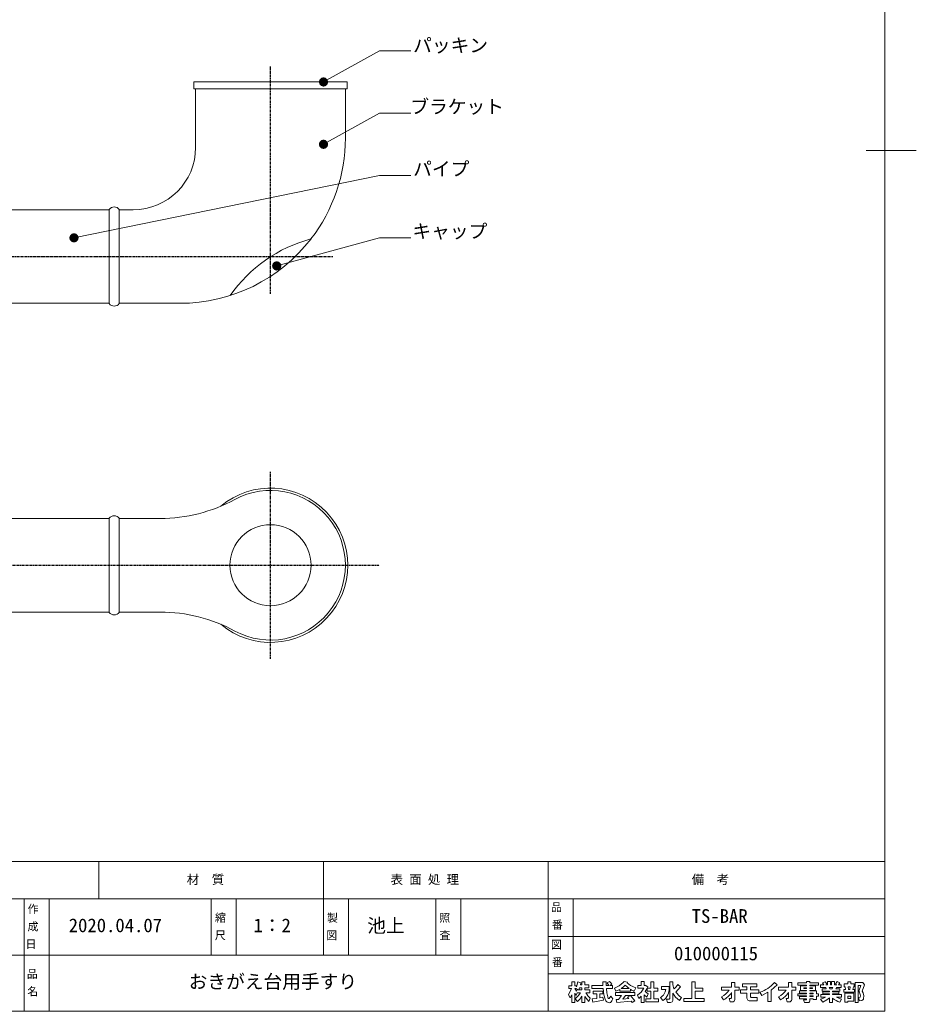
# Model space of a CAD drawing. Units: millimetres on the paper. Extents: x -203 to 203, y -143 to 143.
# Drawn here: x 59.3 to 203, y -138 to 21 of the extents above; entities that cross this region are included whole.
import ezdxf
from ezdxf.enums import TextEntityAlignment as Align

# ---------------------------------------------------------------- set-up
doc = ezdxf.new("R2010")
doc.units = ezdxf.units.MM
doc.linetypes.add('USER1', pattern=[0.629921, 0.393701, -0.07874, 0.07874, -0.07874])
for name, color, linetype, lineweight in [('0-1_DIMENSION_LINES$02_DIMENSI', 7, 'Continuous', 25), ('0-3_DIMENSION_LINES$01_CENTER_', 7, 'USER1', 25), ('0-4_DIMENSION_LINES$03_LINES', 7, 'Continuous', 18), ('0-5_図面_FORMAT$03_TEXT', 7, 'Continuous', 18), ('0-6_図面_FORMAT$02_LOGO$01_MZ_LO', 7, 'Continuous', 18), ('0-8_図面_FORMAT$01_WAKU$OUT_LINE', 6, 'Continuous', 18), ('0-9_図面_FORMAT$01_WAKU$SUB_LINE', 7, 'Continuous', 18)]:
    doc.layers.add(name, color=color, linetype=linetype, lineweight=lineweight)
doc.styles.add('ＭＳ ゴシック', font='')
doc.styles.get('ＭＳ ゴシック').set_extended_font_data('MS Gothic')

# ---------------------------------------------------------------- blocks, each defined once
blk = doc.blocks.new('U23')
at = {"layer": '0-1_DIMENSION_LINES$02_DIMENSI', "color": 1}
for points in [[(616.701, 267.25), (616.5, 268), (616.701, 268.75)], [(617.25, 266.701), (616.701, 268.75), (617.25, 269.299)], [(616.701, 267.25), (616.701, 268.75), (617.25, 266.701)], [(618, 266.5), (617.25, 269.299), (618, 269.5)], [(617.25, 266.701), (617.25, 269.299), (618, 266.5)], [(618, 266.5), (618, 269.5), (618.75, 266.701)], [(618.75, 266.701), (618, 269.5), (618.75, 269.299)], [(618.75, 266.701), (618.75, 269.299), (619.299, 267.25)], [(619.299, 267.25), (618.75, 269.299), (619.299, 268.75)], [(619.299, 267.25), (619.299, 268.75), (619.5, 268)]]:
    blk.add_solid(points, dxfattribs=at)
blk = doc.blocks.new('U24')
at = {"layer": '0-1_DIMENSION_LINES$02_DIMENSI', "color": 1}
for points in [[(601.701, 228.25), (601.5, 229), (601.701, 229.75)], [(602.25, 227.701), (601.701, 229.75), (602.25, 230.299)], [(601.701, 228.25), (601.701, 229.75), (602.25, 227.701)], [(603, 227.5), (602.25, 230.299), (603, 230.5)], [(602.25, 227.701), (602.25, 230.299), (603, 227.5)], [(603, 227.5), (603, 230.5), (603.75, 227.701)], [(603.75, 227.701), (603, 230.5), (603.75, 230.299)], [(603.75, 227.701), (603.75, 230.299), (604.299, 228.25)], [(604.299, 228.25), (603.75, 230.299), (604.299, 229.75)], [(604.299, 228.25), (604.299, 229.75), (604.5, 229)]]:
    blk.add_solid(points, dxfattribs=at)
blk = doc.blocks.new('U25')
at = {"layer": '0-1_DIMENSION_LINES$02_DIMENSI', "color": 1}
for points in [[(536.701, 237.25), (536.5, 238), (536.701, 238.75)], [(537.25, 236.701), (536.701, 238.75), (537.25, 239.299)], [(536.701, 237.25), (536.701, 238.75), (537.25, 236.701)], [(538, 236.5), (537.25, 239.299), (538, 239.5)], [(537.25, 236.701), (537.25, 239.299), (538, 236.5)], [(538, 236.5), (538, 239.5), (538.75, 236.701)], [(538.75, 236.701), (538, 239.5), (538.75, 239.299)], [(538.75, 236.701), (538.75, 239.299), (539.299, 237.25)], [(539.299, 237.25), (538.75, 239.299), (539.299, 238.75)], [(539.299, 237.25), (539.299, 238.75), (539.5, 238)]]:
    blk.add_solid(points, dxfattribs=at)
blk = doc.blocks.new('U26')
at = {"layer": '0-1_DIMENSION_LINES$02_DIMENSI', "color": 1}
for points in [[(618, 286.5), (617.25, 289.299), (618, 289.5)], [(618, 286.5), (618, 289.5), (618.75, 286.701)], [(618.75, 286.701), (618, 289.5), (618.75, 289.299)], [(616.701, 287.25), (616.5, 288), (616.701, 288.75)], [(617.25, 286.701), (616.701, 288.75), (617.25, 289.299)], [(616.701, 287.25), (616.701, 288.75), (617.25, 286.701)], [(617.25, 286.701), (617.25, 289.299), (618, 286.5)], [(618.75, 286.701), (618.75, 289.299), (619.299, 287.25)], [(619.299, 287.25), (618.75, 289.299), (619.299, 288.75)], [(619.299, 287.25), (619.299, 288.75), (619.5, 288)]]:
    blk.add_solid(points, dxfattribs=at)
blk = doc.blocks.new('X27')
at = {"layer": '0-5_図面_FORMAT$03_TEXT', "style": 'ＭＳ ゴシック'}
for s, p in [('図', (690.933, 9.282)), ('番', (691.199, 3.66))]:
    blk.add_text(s, height=2.566, dxfattribs=at).set_placement(p, align=Align.BOTTOM_LEFT)
blk = doc.blocks.new('X28')
at = {"layer": '0-5_図面_FORMAT$03_TEXT', "style": 'ＭＳ ゴシック'}
for s, p in [('品', (690.916, 21.282)), ('番', (691.199, 15.66))]:
    blk.add_text(s, height=2.566, dxfattribs=at).set_placement(p, align=Align.BOTTOM_LEFT)
blk = doc.blocks.new('X29')
at = {"layer": '0-5_図面_FORMAT$03_TEXT', "style": 'ＭＳ ゴシック'}
for s, p in [('照', (655.116, 17.886)), ('査', (655.186, 12.263))]:
    blk.add_text(s, height=2.566, dxfattribs=at).set_placement(p, align=Align.BOTTOM_LEFT)
blk = doc.blocks.new('X30')
at = {"layer": '0-5_図面_FORMAT$03_TEXT', "style": 'ＭＳ ゴシック'}
for s, p in [('製', (619.099, 17.886)), ('図', (618.903, 12.263))]:
    blk.add_text(s, height=2.566, dxfattribs=at).set_placement(p, align=Align.BOTTOM_LEFT)
blk = doc.blocks.new('X31')
at = {"layer": '0-5_図面_FORMAT$03_TEXT', "style": 'ＭＳ ゴシック'}
for s, p in [('縮', (583.204, 17.886)), ('尺', (583.169, 12.263))]:
    blk.add_text(s, height=2.566, dxfattribs=at).set_placement(p, align=Align.BOTTOM_LEFT)
blk = doc.blocks.new('X32')
at = {"layer": '0-5_図面_FORMAT$03_TEXT', "style": 'ＭＳ ゴシック'}
for s, p in [('品', (522.885, -0.114)), ('名', (523.029, -5.737))]:
    blk.add_text(s, height=2.566, dxfattribs=at).set_placement(p, align=Align.BOTTOM_LEFT)
blk = doc.blocks.new('X35')
at = {"layer": '0-5_図面_FORMAT$03_TEXT', "style": 'ＭＳ ゴシック'}
for s, p in [('作', (523.134, 20.697)), ('成', (523.099, 15.074)), ('日', (522.476, 9.452))]:
    blk.add_text(s, height=2.566, dxfattribs=at).set_placement(p, align=Align.BOTTOM_LEFT)

msp = doc.modelspace()

# ---------------------------------------------------------------- linework, layer by layer
at = {"layer": '0-1_DIMENSION_LINES$02_DIMENSI', "color": 1, "lineweight": 18}
for p, q in [((108, 11), (117, 16)), ((117, 16), (122, 16)), ((108, 1), (117, 6)), ((117, 6), (122, 6)), ((68, -14), (117, -4)), ((117, -4), (122, -4)), ((100.5, -18.5), (117, -14)), ((117, -14), (122, -14))]:
    msp.add_line(p, q, dxfattribs=at)
at = {"layer": '0-3_DIMENSION_LINES$01_CENTER_'}
for p, q in [((99.5, -23), (99.5, 13.5)), ((-110.5, -17), (109.5, -17)), ((99.5, -81.5), (99.5, -51.5)), ((-118, -66.5), (117, -66.5))]:
    msp.add_line(p, q, dxfattribs=at)
at = {"layer": '0-4_DIMENSION_LINES$03_LINES'}
for p, q in [((111.8, 11), (87.2, 11)), ((87.2, 9.885), (87.2, 11)), ((87.2, 9.885), (111.8, 9.885)), ((87.5, 0.5), (87.5, 9.885)), ((111.5, 2), (111.5, 9.885)), ((111.8, 9.885), (111.8, 11)), ((73.65, -9.5), (-74.65, -9.5)), ((73.65, -24.55), (73.65, -9.45)), ((75.25, -24.55), (75.25, -9.45)), ((75.25, -9.5), (77.5, -9.5)), ((73.65, -24.5), (-74.65, -24.5)), ((75.25, -24.5), (85, -24.5)), ((73.65, -59), (-74.65, -59)), ((73.65, -74.05), (73.65, -58.95)), ((75.25, -74.05), (75.25, -58.95)), ((81.815, -59), (75.25, -59)), ((73.65, -74), (-74.65, -74)), ((75.25, -74), (81.815, -74))]:
    msp.add_line(p, q, dxfattribs=at)
msp.add_circle((99.5, -66.5), 6.5, dxfattribs=at)
for centre, radius, start, end in [((85, 2), 26.5, 322.37041, 0), ((77.5, 0.5), 10, 270, 0), ((74.45, -10.05), 1, 36.8699, 143.1301), ((85, 2), 26.5, 270, 322.41533), ((111.81, -36.228), 22.804, 104.79471, 145.3544), ((85, 2), 26.5, 322.37041, 322.485), ((74.45, -23.95), 1, 216.8699, 323.1301), ((99.5, -66.5), 12.375, 229.87683, 130.12317), ((99.5, -66.5), 12, 241.44736, 118.55264), ((81.815, -34), 25, 270, 298.55264), ((74.45, -59.55), 1, 36.8699, 143.1301), ((74.45, -73.45), 1, 216.8699, 323.1301), ((81.815, -99), 25, 61.44736, 90)]:
    msp.add_arc(centre, radius, start, end, dxfattribs=at)
at = {"layer": '0-6_図面_FORMAT$02_LOGO$01_MZ_LO'}
for p, q in [((148.578, -134.111), (148.779, -133.322)), ((148.779, -133.322), (149.252, -133.451)), ((149.252, -133.451), (149.181, -133.795)), ((153.444, -133.48), (153.831, -133.221)), ((153.745, -133.882), (153.444, -133.48)), ((153.831, -133.221), (154.032, -133.437)), ((154.032, -133.437), (154.205, -133.695)), ((155.41, -133.939), (156.056, -133.408)), ((156.688, -133.437), (157.205, -133.882)), ((180.286, -133.422), (180.745, -133.795)), ((190.061, -133.681), (190.319, -133.264)), ((190.319, -133.264), (190.779, -133.451)), ((190.779, -133.451), (190.563, -133.781)), ((147.272, -135.389), (147.774, -134.37)), ((148.578, -133.925), (148.578, -134.111)), ((148.836, -135.561), (149.181, -135.059)), ((152.956, -135.374), (152.812, -134.341)), ((153.343, -134.341), (153.415, -135.059)), ((153.415, -135.059), (153.573, -135.719)), ((154.65, -134.298), (155.41, -133.939)), ((154.879, -134.8), (154.65, -134.298)), ((155.496, -134.513), (154.879, -134.8)), ((156.085, -134.083), (155.726, -134.355)), ((155.726, -134.355), (157.004, -134.355)), ((156.372, -133.81), (156.085, -134.083)), ((157.004, -134.355), (156.372, -133.81)), ((157.205, -133.882), (158.051, -134.283)), ((157.624, -134.742), (157.529, -134.699)), ((157.779, -134.796), (157.731, -134.782)), ((158.051, -134.283), (157.793, -134.8)), ((158.324, -135.446), (158.898, -134.929)), ((158.898, -134.929), (159.329, -134.312)), ((159.803, -134.441), (159.544, -134.843)), ((159.544, -134.843), (160.047, -135.231)), ((159.961, -134.111), (159.803, -134.441)), ((162.616, -135.245), (162.788, -134.901)), ((162.788, -134.901), (162.86, -134.528)), ((163.98, -133.695), (164.051, -134.054)), ((163.98, -135.087), (163.98, -136.279)), ((164.439, -135.762), (163.98, -135.087)), ((164.055, -134.065), (164.081, -134.156)), ((173.396, -135.819), (173.396, -135.016)), ((178.262, -135.475), (177.961, -134.972)), ((179.224, -134.958), (178.262, -135.475)), ((180.745, -133.795), (179.783, -134.614)), ((182.525, -135.819), (182.525, -135.016)), ((194.482, -135.044), (194.611, -135.518)), ((147.544, -135.862), (147.272, -135.389)), ((147.788, -135.389), (147.544, -135.862)), ((148.362, -136.006), (148.836, -135.561)), ((148.721, -136.437), (148.362, -136.006)), ((150.516, -136.465), (149.87, -135.647)), ((150.76, -135.906), (150.516, -136.465)), ((152.884, -136.236), (151.176, -136.566)), ((153.157, -136.092), (152.956, -135.374)), ((153.803, -135.977), (154.047, -135.575)), ((157.305, -136.394), (155.037, -136.623)), ((157.19, -135.504), (157.908, -136.336)), ((157.449, -136.609), (157.305, -136.394)), ((157.908, -136.336), (157.449, -136.609)), ((158.539, -135.949), (158.324, -135.446)), ((158.898, -135.618), (158.539, -135.949)), ((159.803, -135.733), (159.415, -135.36)), ((160.047, -135.231), (159.803, -135.733)), ((162.401, -136.307), (162.028, -135.819)), ((163.879, -136.508), (163.635, -136.609)), ((163.98, -136.279), (163.879, -136.508)), ((165.056, -136.307), (164.439, -135.762)), ((165.386, -135.805), (165.056, -136.307)), ((172.118, -136.193), (171.803, -135.719)), ((173.023, -135.992), (173.252, -135.977)), ((176.439, -135.69), (176.554, -135.834)), ((181.248, -136.193), (180.932, -135.719)), ((182.152, -135.992), (182.382, -135.977)), ((187.678, -136.078), (188.166, -135.92)), ((188.037, -136.537), (187.678, -136.078)), ((188.697, -136.207), (188.037, -136.537)), ((188.166, -135.92), (188.468, -135.748)), ((189.099, -135.877), (188.697, -136.207)), ((190.233, -135.748), (190.578, -135.934)), ((190.578, -135.934), (191.037, -136.078)), ((191.037, -136.078), (190.779, -136.551)), ((193.736, -135.805), (194.008, -135.748)), ((193.908, -136.336), (193.736, -135.805)), ((194.31, -136.279), (193.908, -136.336)), ((194.008, -135.748), (194.08, -135.518)), ((194.468, -136.164), (194.31, -136.279)), ((194.472, -136.16), (194.472, -136.16)), ((194.531, -136.085), (194.513, -136.111)), ((194.567, -135.996), (194.559, -136.026)), ((194.611, -135.518), (194.568, -135.992))]:
    msp.add_line(p, q, dxfattribs=at)
for points in [[(147.774, -134.37), (147.329, -134.37), (147.329, -133.925), (147.788, -133.925), (147.788, -133.307), (148.276, -133.307), (148.276, -133.925), (148.578, -133.925)], [(149.181, -133.795), (149.396, -133.795), (149.396, -133.322), (149.87, -133.322), (149.87, -133.795), (150.53, -133.795), (150.53, -134.255), (149.87, -134.255), (149.87, -134.599), (150.673, -134.599), (150.673, -135.059), (150.071, -135.059)], [(152.812, -134.341), (151.032, -134.341), (151.032, -133.882), (152.798, -133.882), (152.798, -133.279), (153.329, -133.279), (153.329, -133.882), (153.745, -133.882)], [(156.056, -133.408), (156.185, -133.25), (156.745, -133.365), (156.688, -133.437)], [(159.329, -134.312), (158.382, -134.312), (158.382, -133.867), (158.898, -133.867), (158.898, -133.264), (159.386, -133.264), (159.386, -133.867), (159.559, -133.867), (159.573, -133.839), (159.961, -134.111)], [(163.492, -135.92), (163.492, -133.322), (163.98, -133.322), (163.98, -133.695)], [(173.023, -134.614), (171.817, -134.614), (171.817, -134.126), (173.396, -134.126), (173.396, -133.422), (173.927, -133.422), (173.927, -134.126), (174.602, -134.126), (174.602, -134.614), (173.927, -134.614), (173.927, -136.121)], [(182.152, -134.614), (180.946, -134.614), (180.946, -134.126), (182.525, -134.126), (182.525, -133.422), (183.056, -133.422), (183.056, -134.126), (183.731, -134.126), (183.731, -134.614), (183.056, -134.614), (183.056, -136.121)], [(185.425, -136.063), (185.425, -136.006), (184.276, -136.006), (184.276, -135.647), (185.425, -135.647), (185.425, -135.561), (184.018, -135.561), (184.018, -135.202), (185.425, -135.202), (185.425, -135.116), (184.276, -135.116), (184.276, -134.757), (185.425, -134.757), (185.425, -134.685), (184.477, -134.685), (184.477, -133.939), (185.425, -133.939), (185.425, -133.853), (184.018, -133.853), (184.018, -133.451), (185.425, -133.451)], [(185.425, -133.451), (185.425, -133.25), (185.941, -133.25), (185.941, -133.451), (187.334, -133.451), (187.334, -133.853), (185.941, -133.853), (185.941, -133.939), (186.889, -133.939), (186.889, -134.685), (185.941, -134.685), (185.941, -134.757), (187.032, -134.757), (187.032, -135.202), (187.348, -135.202), (187.348, -135.575), (187.032, -135.575), (187.032, -136.135), (186.516, -136.135), (186.516, -136.006), (185.941, -136.006), (185.941, -136.293)], [(188.468, -135.748), (187.693, -135.748), (187.693, -135.331), (189.099, -135.331), (189.099, -135.245), (188.051, -135.245), (188.051, -134.901), (189.099, -134.901), (189.099, -134.8), (187.922, -134.8), (187.922, -134.398), (188.597, -134.398), (188.525, -134.226), (187.678, -134.226), (187.678, -133.781), (188.224, -133.781), (188.008, -133.465), (188.425, -133.279), (188.712, -133.695), (188.539, -133.781), (188.798, -133.781), (188.798, -133.264), (189.272, -133.264), (189.272, -133.781), (189.444, -133.781), (189.444, -133.264), (189.903, -133.264), (189.903, -133.781), (190.305, -133.781), (190.061, -133.681)], [(193.793, -134.815), (194.109, -133.896), (193.707, -133.896), (193.707, -136.609), (193.205, -136.609), (193.205, -133.408), (194.425, -133.408), (194.697, -133.752), (194.339, -134.772), (194.482, -135.044)], [(149.181, -135.059), (148.635, -135.059), (148.477, -135.475), (148.276, -135.13), (148.276, -136.609), (147.788, -136.609), (147.788, -135.389)], [(151.176, -136.566), (151.075, -136.035), (151.793, -135.949), (151.793, -135.217), (151.233, -135.217), (151.233, -134.772), (152.769, -134.772), (152.769, -135.217), (152.295, -135.217)], [(154.205, -133.695), (153.917, -133.882), (154.334, -133.882), (154.334, -134.341), (153.343, -134.341)], [(155.037, -136.623), (154.937, -136.135), (155.281, -136.121), (155.74, -135.475), (154.822, -135.475), (154.822, -135.016), (157.879, -135.016), (157.879, -135.475), (156.401, -135.475), (155.97, -136.078), (156.932, -135.963), (156.745, -135.733), (157.19, -135.504)], [(157.205, -134.484), (157.205, -134.815), (155.496, -134.815), (155.496, -134.513)], [(157.259, -134.53), (157.218, -134.496), (157.218, -134.496)], [(162.86, -134.528), (162.171, -134.528), (162.171, -134.068), (163.406, -134.068), (163.406, -134.24)], [(164.158, -134.338), (164.205, -134.42), (164.209, -134.427)], [(164.209, -134.427), (164.511, -134.083), (164.783, -133.724), (165.214, -134.097), (164.783, -134.599), (164.482, -134.929)], [(174.846, -135.102), (174.846, -134.585), (175.865, -134.585), (175.865, -134.097), (175.161, -134.097), (175.161, -133.594), (177.458, -133.594), (177.458, -134.097), (176.439, -134.097), (176.439, -134.585), (177.76, -134.585), (177.76, -135.102), (176.439, -135.102), (176.439, -135.69)], [(175.865, -135.805), (175.865, -135.102), (174.846, -135.102)], [(179.783, -134.614), (179.783, -136.465), (179.224, -136.465), (179.224, -134.958)], [(190.563, -133.781), (190.98, -133.781), (190.98, -134.226), (190.205, -134.226), (190.118, -134.398), (190.779, -134.398), (190.779, -134.8), (189.602, -134.8), (189.602, -134.901), (190.621, -134.901), (190.621, -135.245), (189.602, -135.245), (189.602, -135.331), (191.008, -135.331), (191.008, -135.748), (190.233, -135.748)], [(149.87, -135.647), (149.87, -136.609), (149.396, -136.609), (149.396, -135.618)], [(152.295, -135.217), (152.295, -135.848), (152.798, -135.733), (152.884, -136.236)], [(154.047, -135.575), (154.377, -136.035), (154.291, -136.221)], [(159.415, -135.36), (159.415, -136.609), (158.898, -136.609), (158.898, -135.618)], [(163.635, -136.609), (163.147, -136.609), (162.989, -136.063), (163.348, -136.063)], [(173.496, -136.48), (173.166, -136.48), (173.023, -135.992)], [(176.554, -135.834), (177.53, -135.834), (177.501, -136.336), (176.482, -136.336)], [(182.626, -136.48), (182.295, -136.48), (182.152, -135.992)], [(185.654, -136.623), (185.109, -136.623), (184.937, -136.193), (185.295, -136.193)], [(189.602, -135.906), (189.602, -136.609), (189.099, -136.609), (189.099, -135.877)]]:
    msp.add_lwpolyline(points, dxfattribs=at)
for points in [[(159.659, -136.035), (160.463, -136.035), (160.463, -134.772), (159.889, -134.772), (159.889, -134.298), (160.463, -134.298), (160.463, -133.279), (160.965, -133.279), (160.965, -134.298), (161.568, -134.298), (161.568, -134.772), (160.965, -134.772), (160.965, -136.035), (161.712, -136.035), (161.712, -136.494), (159.659, -136.494)], [(165.731, -135.992), (167.066, -135.992), (167.066, -133.293), (167.554, -133.293), (167.554, -134.312), (168.803, -134.312), (168.803, -134.786), (167.554, -134.786), (167.554, -135.992), (169.032, -135.992), (169.032, -136.465), (165.731, -136.465)], [(191.382, -134.944), (191.382, -134.513), (191.683, -134.513), (191.611, -134.083), (191.453, -134.083), (191.453, -133.623), (192.028, -133.623), (192.028, -133.322), (192.544, -133.322), (192.544, -133.623), (193.047, -133.623), (193.047, -134.083), (192.932, -134.083), (192.831, -134.513), (193.104, -134.513), (193.104, -134.944)], [(148.535, -134.772), (148.535, -134.599), (148.865, -134.599), (148.506, -134.37), (148.291, -134.37)], [(148.922, -134.599), (149.396, -134.599), (149.396, -134.255), (149.051, -134.255)], [(184.98, -134.355), (185.425, -134.355), (185.425, -134.24), (184.98, -134.24)], [(185.941, -134.355), (186.386, -134.355), (186.386, -134.24), (185.941, -134.24)], [(189.559, -134.398), (189.645, -134.226), (189.071, -134.226), (189.142, -134.398)], [(192.157, -134.513), (192.358, -134.513), (192.444, -134.083), (192.085, -134.083)], [(185.941, -135.202), (186.516, -135.202), (186.516, -135.116), (185.941, -135.116)], [(185.941, -135.647), (186.516, -135.647), (186.516, -135.561), (185.941, -135.561)], [(191.554, -135.116), (193.018, -135.116), (193.018, -136.408), (192.071, -136.408), (192.071, -136.566), (191.554, -136.566)], [(192.071, -135.949), (192.501, -135.949), (192.501, -135.575), (192.071, -135.575)]]:
    msp.add_lwpolyline(points, close=True, dxfattribs=at)
for centre, radius, start, end in [((176.097, -129.659), 5.631, 289.32171, 318.05843), ((152.364, -133.896), 2.572, 206.87476, 231.38604), ((158.408, -133.063), 1.863, 229.76364, 230.29804), ((158.026, -133.606), 1.2, 230.29804, 245.57756), ((157.965, -133.99), 0.826, 245.57756, 253.51907), ((158.233, -133.26), 1.602, 253.51907, 254.0546), ((160.618, -134.299), 2.788, 337.30319, 1.19487), ((164.907, -133.821), 0.886, 195.25512, 196.00269), ((164.864, -133.931), 0.815, 196.00269, 210.01023), ((166.558, -133.69), 2.417, 210.83396, 241.01413), ((170.329, -132.866), 3.211, 297.32097, 327.02478), ((170.337, -132.977), 3.676, 298.98767, 326.32407), ((179.458, -132.866), 3.211, 297.32097, 327.02478), ((179.466, -132.977), 3.676, 298.98767, 326.32407), ((192.769, -135.643), 1.317, 5.44194, 38.96502), ((147.031, -134.356), 2.68, 309.08318, 331.90147), ((153.844, -135.95), 0.702, 191.69506, 270.11722), ((153.801, -135.747), 0.23, 172.93048, 270.3366), ((153.648, -136.002), 0.679, 286.95592, 341.1657), ((160.996, -134.173), 1.943, 302.07579, 326.50958), ((161.281, -134.56), 2.075, 302.64027, 336.88701), ((163.376, -135.948), 0.119, 256.36561, 13.63439), ((173.256, -135.837), 0.141, 268.35711, 7.09551), ((173.574, -136.135), 0.353, 257.33697, 2.27417), ((176.371, -135.84), 0.508, 176.00409, 282.57421), ((182.386, -135.837), 0.141, 268.35711, 7.09551), ((182.703, -136.135), 0.353, 257.33697, 2.27417), ((185.325, -136.093), 0.104, 253.30404, 16.69596), ((185.669, -136.346), 0.277, 266.89001, 11.09182), ((191.594, -133.67), 2.995, 228.28998, 254.19577), ((194.066, -135.763), 0.568, 315, 315.57863), ((194.171, -135.865), 0.422, 315.57863, 324.32577), ((194.385, -135.98), 0.181, 324.32577, 345.26591), ((194.23, -135.907), 0.348, 345.26591, 345.96376)]:
    msp.add_arc(centre, radius, start, end, dxfattribs=at)
at = {"layer": '0-8_図面_FORMAT$01_WAKU$OUT_LINE'}
for p, q in [((195, 0), (203, 0)), ((198, -114), (-198, -114)), ((198, -120), (-78, -120))]:
    msp.add_line(p, q, dxfattribs=at)
msp.add_lwpolyline([(-198, -138), (198, -138), (198, 138), (-198, 138)], close=True, dxfattribs=at)
at = {"layer": '0-9_図面_FORMAT$01_WAKU$SUB_LINE'}
for p, q in [((72, -114), (72, -120)), ((108, -129), (108, -114)), ((144, -114), (144, -138)), ((60, -138), (60, -120)), ((64, -138), (64, -120)), ((90, -129), (90, -120)), ((94, -129), (94, -120)), ((112, -129), (112, -120)), ((126, -120), (126, -129)), ((130, -120), (130, -129)), ((148, -132), (148, -120)), ((144, -126), (198, -126)), ((12, -129), (144, -129)), ((144, -132), (198, -132))]:
    msp.add_line(p, q, dxfattribs=at)

# ---------------------------------------------------------------- block references
at = {"layer": '0-1_DIMENSION_LINES$02_DIMENSI', "xscale": 0.5, "yscale": 0.5}
for name in ['U26', 'U23', 'U25', 'U24']:
    msp.add_blockref(name, (-201, -133), dxfattribs=at)
at = {"layer": '0-5_図面_FORMAT$03_TEXT', "xscale": 0.5, "yscale": 0.5}
for name in ['X35', 'X28', 'X31', 'X30', 'X29', 'X27', 'X32']:
    msp.add_blockref(name, (-201, -133), dxfattribs=at)

# ---------------------------------------------------------------- texts
at = {"layer": '0-1_DIMENSION_LINES$02_DIMENSI', "style": 'ＭＳ ゴシック'}
for s, p in [('パッキン', (122.373, 15.11)), ('ブラケット', (121.917, 5.285)), ('パイプ', (122.373, -4.698)), ('キャップ', (122.25, -14.698))]:
    msp.add_text(s, height=2.199, dxfattribs=at).set_placement(p, align=Align.BOTTOM_LEFT)
at = {"layer": '0-5_図面_FORMAT$03_TEXT', "style": 'ＭＳ ゴシック'}
for s, height, p in [('材\u3000質', 1.466, (86.077, -118.047)), ('表 面 処 理', 1.466, (118.743, -118.047)), ('備\u3000考', 1.466, (167.025, -118.047)), ('TS-BAR', 2.199, (167.017, -124.502)), ('2020.04.07', 2.199, (67.158, -125.994)), ('1：2', 2.199, (96.773, -126.002)), ('池上', 2.199, (115.01, -126.046)), ('010000115', 2.199, (164.183, -130.502)), ('おきがえ台用手すり', 2.199, (86.389, -135.02))]:
    msp.add_text(s, height=height, dxfattribs=at).set_placement(p, align=Align.BOTTOM_LEFT)

doc.saveas('drawing.dxf')
